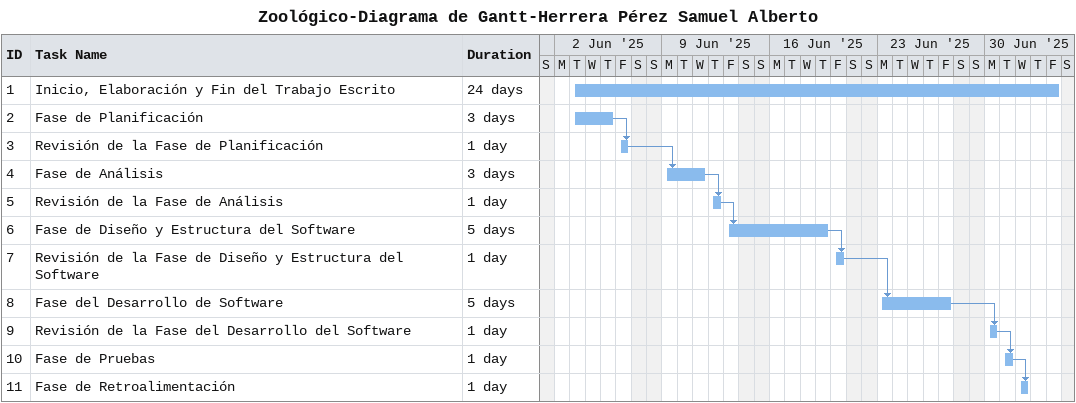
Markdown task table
Zoológico-Diagrama de Gantt-Herrera Pérez Samuel Alberto

| ID | Task | Duration | Start | Finish | Predecessors |
|---|---|---|---|---|---|
| 1 | Inicio, Elaboración y Fin del Trabajo Escrito | 24d | 2025-06-03 | 2025-07-04 |  |
| 2 | Fase de Planificación | 3d | 2025-06-03 | 2025-06-05 |  |
| 3 | Revisión de la Fase de Planificación | 1d | 2025-06-06 | 2025-06-06 | 2 |
| 4 | Fase de Análisis | 3d | 2025-06-09 | 2025-06-11 | 3 |
| 5 | Revisión de la Fase de Análisis | 1d | 2025-06-12 | 2025-06-12 | 4 |
| 6 | Fase de Diseño y Estructura del Software | 5d | 2025-06-13 | 2025-06-19 | 5 |
| 7 | Revisión de la Fase de Diseño y Estructura del Software | 1d | 2025-06-20 | 2025-06-20 | 6 |
| 8 | Fase del Desarrollo de Software | 5d | 2025-06-23 | 2025-06-27 | 7 |
| 9 | Revisión de la Fase del Desarrollo del Software | 1d | 2025-06-30 | 2025-06-30 | 8 |
| 10 | Fase de Pruebas | 1d | 2025-07-01 | 2025-07-01 | 9 |
| 11 | Fase de Retroalimentación | 1d | 2025-07-02 | 2025-07-02 | 10 |
